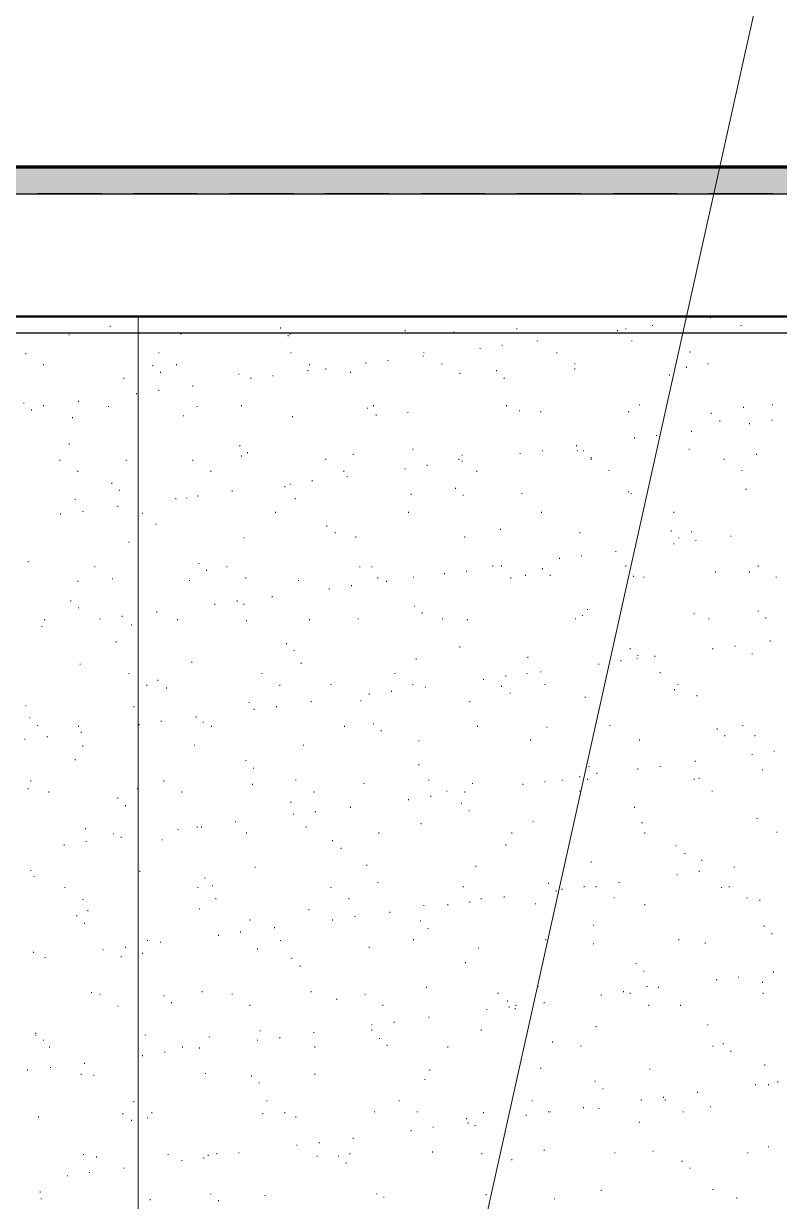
# Model space of a CAD drawing. Header units: inches. Extents: x 5 to 516, y -193 to 129.
# Drawn here: x 34.68 to 37.635, y -83.428 to -78.825 of the extents above; entities that cross this region are included whole.
import ezdxf

# ---------------------------------------------------------------- set-up
doc = ezdxf.new("R2010")
doc.units = ezdxf.units.IN
doc.header["$MEASUREMENT"] = 0
for name, color, linetype in [('Highlight', 210, 'Continuous'), ('PDF4_Geometry', 7, 'Continuous'), ('PDF4_Solid Fills', 7, 'Continuous')]:
    doc.layers.add(name, color=color, linetype=linetype)

msp = doc.modelspace()

# ---------------------------------------------------------------- hatches: boundary and pattern name
at = {"layer": 'PDF4_Solid Fills', "true_color": 0xb3b3b3, "transparency": 33554559}
msp.add_hatch(color=253, dxfattribs=at).paths.add_polyline_path([(33.2754117, -79.489649), (78.6554168, -79.489649), (78.6554168, -79.3863156), (28.0920888, -79.3863156), (28.0920888, -79.489649)])

# ---------------------------------------------------------------- linework, layer by layer
at = {"layer": 'Highlight'}
for p, q in [((23.3387434, -79.4896516), (137.6392915, -79.4896516)), ((23.3387518, -80.0329832), (138.0451299, -80.0329832))]:
    msp.add_line(p, q, dxfattribs=at)
at = {"layer": 'PDF4_Geometry', "lineweight": 15}
for points in [[(35.7020883, -87.0263173), (38.0087552, -76.6596495), (38.6754219, -76.6596495)], [(35.1287511, -87.9496505), (35.1287511, -79.9696499)], [(37.1387573, -80.0063154), (37.1387573, -80.0029821)], [(37.3654241, -79.9763154), (37.3654241, -79.9729821)], [(37.485424, -80.0063154), (37.485424, -80.0029821)], [(34.8587571, -80.0429821), (34.8587571, -80.0396488)], [(35.0187571, -80.0096488), (35.0187571, -80.0063154)], [(35.2954237, -80.0396488), (35.2954237, -80.0363154)], [(35.6854238, -80.0163154), (35.6854238, -80.0129821)], [(35.7154239, -80.0463154), (35.7154239, -80.0429821)], [(35.7220905, -80.0396488), (35.7220905, -80.0363154)], [(36.1720904, -80.0263154), (36.1720904, -80.0229821)], [(36.3620905, -80.0329821), (36.3620905, -80.0296488)], [(36.6087572, -80.0196488), (36.6087572, -80.0163154)], [(36.9154239, -80.0363154), (36.9154239, -80.0329821)], [(37.0020906, -80.0263154), (37.0020906, -80.0229821)], [(37.0287573, -80.0363154), (37.0287573, -80.0329821)], [(37.0354239, -80.0196488), (37.0354239, -80.0163154)], [(36.4654239, -80.0963154), (36.4654239, -80.0929821)], [(36.5520904, -80.0829821), (36.5520904, -80.0796488)], [(36.6887573, -80.0663154), (36.6887573, -80.0629821)], [(37.0587573, -80.0663154), (37.0587573, -80.0629821)], [(34.6887571, -80.1163154), (34.6887571, -80.1129821)], [(35.2087571, -80.1129821), (35.2087571, -80.1096488)], [(35.7254238, -80.1129821), (35.7254238, -80.1096488)], [(36.1054239, -80.1429821), (36.1054239, -80.1396488)], [(36.2420905, -80.1263154), (36.2420905, -80.1229821)], [(36.245424, -80.1129821), (36.245424, -80.1096488)], [(36.7654238, -80.1129821), (36.7654238, -80.1096488)], [(37.2854239, -80.1096488), (37.2854239, -80.1063154)], [(34.7587571, -80.1596488), (34.7587571, -80.1563154)], [(35.1854238, -80.1629821), (35.1854238, -80.1596488)], [(35.2154238, -80.1896488), (35.2154238, -80.1863154)], [(35.2787571, -80.1596488), (35.2787571, -80.1563154)], [(35.7920906, -80.1829821), (35.7920906, -80.1796488)], [(35.7987572, -80.1596488), (35.7987572, -80.1563154)], [(35.8620905, -80.1763154), (35.8620905, -80.1729821)], [(35.9587573, -80.1896488), (35.9587573, -80.1863154)], [(36.0187572, -80.1529821), (36.0187572, -80.1496488)], [(36.3154239, -80.1563154), (36.3154239, -80.1529821)], [(36.3854238, -80.1929821), (36.3854238, -80.1896488)], [(36.5287572, -80.1829821), (36.5287572, -80.1796488)], [(36.835424, -80.1563154), (36.835424, -80.1529821)], [(36.835424, -80.1763154), (36.835424, -80.1729821)], [(37.2720907, -80.1696488), (37.2720907, -80.1663154)], [(37.355424, -80.1563154), (37.355424, -80.1529821)], [(35.0720905, -80.2129821), (35.0720905, -80.2096488)], [(35.5220904, -80.1963154), (35.5220904, -80.1929821)], [(35.5687571, -80.2129821), (35.5687571, -80.2096488)], [(35.6554239, -80.2029821), (35.6554239, -80.1996488)], [(36.5587573, -80.2129821), (36.5587573, -80.2096488)], [(37.2054239, -80.1996488), (37.2054239, -80.1963154)], [(35.1220904, -80.2729821), (35.1220904, -80.2696488)], [(35.2087571, -80.2596488), (35.2087571, -80.2563154)], [(35.3420905, -80.2429821), (35.3420905, -80.2396488)], [(34.6820904, -80.3096488), (34.6820904, -80.3063154)], [(34.7587571, -80.3196488), (34.7587571, -80.3163154)], [(34.8954238, -80.3029821), (34.8954238, -80.2996488)], [(35.0120905, -80.3229821), (35.0120905, -80.3196488)], [(35.3587572, -80.3229821), (35.3587572, -80.3196488)], [(35.5320905, -80.3196488), (35.5320905, -80.3163154)], [(36.0254238, -80.3296488), (36.0254238, -80.3263154)], [(36.0487572, -80.3196488), (36.0487572, -80.3163154)], [(36.5687573, -80.3196488), (36.5687573, -80.3163154)], [(37.0887572, -80.3163154), (37.0887572, -80.3129821)], [(37.4954241, -80.3263154), (37.4954241, -80.3229821)], [(37.6087572, -80.3163154), (37.6087572, -80.3129821)], [(34.7120904, -80.3363154), (34.7120904, -80.3329821)], [(34.8720904, -80.3663154), (34.8720904, -80.3629821)], [(35.3054238, -80.3596488), (35.3054238, -80.3563154)], [(35.7320905, -80.3629821), (35.7320905, -80.3596488)], [(36.0587572, -80.3563154), (36.0587572, -80.3529821)], [(36.1820904, -80.3463154), (36.1820904, -80.3429821)], [(36.6187572, -80.3396488), (36.6187572, -80.3363154)], [(36.7020905, -80.3429821), (36.7020905, -80.3396488)], [(37.0454239, -80.3429821), (37.0454239, -80.3396488)], [(37.3687572, -80.3496488), (37.3687572, -80.3463154)], [(37.605424, -80.3763154), (37.605424, -80.3729821)], [(37.2920907, -80.4196488), (37.2920907, -80.4163155)], [(37.4020907, -80.3796488), (37.4020907, -80.3763154)], [(37.5187573, -80.3896488), (37.5187573, -80.3863154)], [(37.0687573, -80.4463155), (37.0687573, -80.4429821)], [(37.1554239, -80.4363155), (37.1554239, -80.4329821)], [(34.8587571, -80.4696488), (34.8587571, -80.4663155)], [(35.5254239, -80.4763155), (35.5254239, -80.4729821)], [(35.5554238, -80.5029821), (35.5554238, -80.4996488)], [(35.9687571, -80.5096488), (35.9687571, -80.5063155)], [(36.2020905, -80.4896488), (36.2020905, -80.4863155)], [(36.3954238, -80.5129821), (36.3954238, -80.5096488)], [(36.6220906, -80.5063155), (36.6220906, -80.5029821)], [(36.7087573, -80.4963155), (36.7087573, -80.4929821)], [(36.8420906, -80.4763155), (36.8420906, -80.4729821)], [(36.845424, -80.4963155), (36.845424, -80.4929821)], [(36.8687572, -80.4963155), (36.8687572, -80.4929821)], [(37.2820907, -80.4896488), (37.2820907, -80.4863155)], [(37.5454239, -80.5096488), (37.5454239, -80.5063155)], [(34.8220904, -80.5329821), (34.8220904, -80.5296488)], [(35.0820904, -80.5329821), (35.0820904, -80.5296488)], [(35.3420905, -80.5329821), (35.3420905, -80.5296488)], [(35.5320905, -80.5163155), (35.5320905, -80.5129821)], [(35.8620905, -80.5296488), (35.8620905, -80.5263155)], [(36.2587572, -80.5529821), (36.2587572, -80.5496488)], [(36.3820906, -80.5296488), (36.3820906, -80.5263155)], [(36.3954238, -80.5363155), (36.3954238, -80.5329821)], [(36.8987572, -80.5229821), (36.8987572, -80.5196488)], [(36.8987572, -80.5296488), (36.8987572, -80.5263155)], [(37.4187573, -80.5296488), (37.4187573, -80.5263155)], [(34.8920904, -80.5763155), (34.8920904, -80.5729821)], [(35.4120905, -80.5763155), (35.4120905, -80.5729821)], [(35.9320904, -80.5763155), (35.9320904, -80.5729821)], [(35.9454238, -80.5963155), (35.9454238, -80.5929821)], [(36.1720904, -80.5663155), (36.1720904, -80.5629821)], [(36.4520905, -80.5763155), (36.4520905, -80.5729821)], [(36.9687571, -80.5729821), (36.9687571, -80.5696488)], [(37.4887572, -80.5729821), (37.4887572, -80.5696488)], [(35.0254238, -80.6229821), (35.0254238, -80.6196488)], [(35.0554238, -80.6496488), (35.0554238, -80.6463155)], [(35.4954238, -80.6529821), (35.4954238, -80.6496488)], [(35.7020904, -80.6363155), (35.7020904, -80.6329821)], [(35.7220905, -80.6263155), (35.7220905, -80.6229821)], [(35.8087572, -80.6129821), (35.8087572, -80.6096488)], [(36.3687572, -80.6429821), (36.3687572, -80.6396488)], [(37.5054239, -80.6463155), (37.5054239, -80.6429821)], [(34.8820905, -80.6863155), (34.8820905, -80.6829821)], [(35.2754238, -80.6829821), (35.2754238, -80.6796488)], [(35.3187571, -80.6796488), (35.3187571, -80.6763155)], [(35.3620905, -80.6729821), (35.3620905, -80.6696488)], [(35.7420905, -80.6829821), (35.7420905, -80.6796488)], [(36.1954239, -80.6663155), (36.1954239, -80.6629821)], [(36.3987572, -80.6696488), (36.3987572, -80.6663155)], [(36.6287572, -80.6629821), (36.6287572, -80.6596488)], [(37.0454239, -80.6563155), (37.0454239, -80.6529821)], [(37.0554239, -80.6629821), (37.0554239, -80.6596488)], [(34.8254237, -80.7429821), (34.8254237, -80.7396488)], [(34.9120904, -80.7329821), (34.9120904, -80.7296488)], [(35.0487572, -80.7129821), (35.0487572, -80.7096488)], [(35.1454238, -80.7396488), (35.1454238, -80.7363155)], [(35.6654238, -80.7363155), (35.6654238, -80.7329821)], [(36.1854239, -80.7363155), (36.1854239, -80.7329821)], [(36.7054239, -80.7363155), (36.7054239, -80.7329821)], [(37.2220906, -80.7363155), (37.2220906, -80.7329821)], [(35.1987571, -80.7829821), (35.1987571, -80.7796488)], [(35.8654239, -80.7896488), (35.8654239, -80.7863155)], [(35.5420905, -80.8363155), (35.5420905, -80.8329822)], [(35.8987572, -80.8163155), (35.8987572, -80.8129821)], [(35.9787571, -80.8329822), (35.9787571, -80.8296488)], [(36.4054238, -80.8329822), (36.4054238, -80.8296488)], [(36.5454238, -80.8029821), (36.5454238, -80.7996488)], [(36.855424, -80.8163155), (36.855424, -80.8129821)], [(37.2120906, -80.8096488), (37.2120906, -80.8063155)], [(37.2420906, -80.8363155), (37.2420906, -80.8329822)], [(37.2920907, -80.8129821), (37.2920907, -80.8096488)], [(37.445424, -80.8296488), (37.445424, -80.8263155)], [(35.0920904, -80.8529822), (35.0920904, -80.8496488)], [(37.2220906, -80.8596488), (37.2220906, -80.8563155)], [(37.3087573, -80.8463155), (37.3087573, -80.8429822)], [(34.6987571, -80.9296488), (34.6987571, -80.9263155)], [(36.7754238, -80.9163155), (36.7754238, -80.9129822)], [(36.8620906, -80.9063155), (36.8620906, -80.9029822)], [(36.995424, -80.8896488), (36.995424, -80.8863155)], [(34.9587571, -80.9496488), (34.9587571, -80.9463155)], [(35.3654238, -80.9363155), (35.3654238, -80.9329822)], [(35.3954239, -80.9629822), (35.3954239, -80.9596489)], [(35.4754237, -80.9496488), (35.4754237, -80.9463155)], [(35.995424, -80.9496488), (35.995424, -80.9463155)], [(36.0420906, -80.9496488), (36.0420906, -80.9463155)], [(36.4120907, -80.9663155), (36.4120907, -80.9629822)], [(36.5154238, -80.9463155), (36.5154238, -80.9429822)], [(36.5487573, -80.9463155), (36.5487573, -80.9429822)], [(36.7087573, -80.9563154), (36.7087573, -80.9529822)], [(37.0354239, -80.9463155), (37.0354239, -80.9429822)], [(37.3854238, -80.9696488), (37.3854238, -80.9663155)], [(37.5187573, -80.9696488), (37.5187573, -80.9663155)], [(37.5520907, -80.9463155), (37.5520907, -80.9429822)], [(34.8920904, -81.0063156), (34.8920904, -81.0029822)], [(35.0287571, -80.9963156), (35.0287571, -80.9929821)], [(35.3287571, -81.0029822), (35.3287571, -80.9996488)], [(35.5487572, -80.9929821), (35.5487572, -80.9896488)], [(35.7554238, -81.0029822), (35.7554238, -80.9996488)], [(36.0654238, -80.9929821), (36.0654238, -80.9896488)], [(36.0987571, -81.0063156), (36.0987571, -81.0029822)], [(36.2054239, -80.9896488), (36.2054239, -80.9863155)], [(36.3254239, -80.9763155), (36.3254239, -80.9729822)], [(36.5854239, -80.9929821), (36.5854239, -80.9896488)], [(36.6420906, -80.9829822), (36.6420906, -80.9796488)], [(36.7387572, -80.9829822), (36.7387572, -80.9796488)], [(37.0654239, -80.9863155), (37.0654239, -80.9829822)], [(37.105424, -80.9896488), (37.105424, -80.9863155)], [(37.6220905, -80.9896488), (37.6220905, -80.9863155)], [(35.6520904, -81.0663156), (35.6520904, -81.0629821)], [(35.8754239, -81.0363155), (35.8754239, -81.0329822)], [(35.9620905, -81.0229822), (35.9620905, -81.0196489)], [(34.8654238, -81.0829822), (34.8654238, -81.0796489)], [(34.8954238, -81.1096488), (34.8954238, -81.1063155)], [(35.4287572, -81.0963155), (35.4287572, -81.0929822)], [(35.5154238, -81.0829822), (35.5154238, -81.0796489)], [(35.5420905, -81.0963155), (35.5420905, -81.0929822)], [(36.2087573, -81.1029822), (36.2087573, -81.0996488)], [(34.7620904, -81.1563155), (34.7620904, -81.1529822)], [(34.9787572, -81.1529822), (34.9787572, -81.1496489)], [(35.0654238, -81.1429822), (35.0654238, -81.1396489)], [(35.2020904, -81.1263156), (35.2020904, -81.1229821)], [(35.2820905, -81.1563155), (35.2820905, -81.1529822)], [(35.5520905, -81.1596488), (35.5520905, -81.1563155)], [(35.7987572, -81.1563155), (35.7987572, -81.1529822)], [(35.9887571, -81.1529822), (35.9887571, -81.1496489)], [(36.2387571, -81.1296488), (36.2387571, -81.1263156)], [(36.3187573, -81.1529822), (36.3187573, -81.1496489)], [(36.4154238, -81.1563155), (36.4154238, -81.1529822)], [(36.8387571, -81.1529822), (36.8387571, -81.1496489)], [(36.865424, -81.1396489), (36.865424, -81.1363155)], [(36.8854238, -81.1163155), (36.8854238, -81.1129821)], [(37.3020905, -81.1329822), (37.3020905, -81.1296488)], [(37.3587572, -81.1529822), (37.3587572, -81.1496489)], [(37.5520907, -81.1229821), (37.5520907, -81.1196488)], [(37.5820908, -81.1496489), (37.5820908, -81.1463155)], [(34.7520904, -81.1829821), (34.7520904, -81.1796488)], [(35.1020904, -81.1763155), (35.1020904, -81.1729822)], [(35.0420904, -81.2429821), (35.0420904, -81.2396488)], [(35.7087572, -81.2496489), (35.7087572, -81.2463156)], [(37.5987572, -81.2396488), (37.5987572, -81.2363155)], [(35.7387572, -81.2763155), (35.7387572, -81.2729822)], [(36.3854238, -81.2629822), (36.3854238, -81.2596489)], [(37.0520905, -81.2696489), (37.0520905, -81.2663155)], [(37.0820905, -81.2963155), (37.0820905, -81.2929822)], [(37.3754241, -81.2696489), (37.3754241, -81.2663155)], [(37.4620906, -81.2596489), (37.4620906, -81.2563156)], [(37.5287573, -81.2896488), (37.5287573, -81.2863155)], [(34.9020904, -81.3296489), (34.9020904, -81.3263155)], [(35.3387571, -81.3229822), (35.3387571, -81.3196489)], [(35.7654237, -81.3263155), (35.7654237, -81.3229822)], [(36.2154239, -81.3096489), (36.2154239, -81.3063156)], [(36.6520906, -81.3029821), (36.6520906, -81.2996489)], [(36.9287573, -81.3296489), (36.9287573, -81.3263155)], [(37.0154238, -81.3163156), (37.0154238, -81.3129821)], [(37.0787574, -81.3063156), (37.0787574, -81.3029821)], [(37.1487573, -81.2996489), (37.1487573, -81.2963155)], [(35.0920904, -81.3663155), (35.0920904, -81.3629821)], [(35.6120905, -81.3663155), (35.6120905, -81.3629821)], [(36.1320906, -81.3663155), (36.1320906, -81.3629821)], [(36.4787572, -81.3896489), (36.4787572, -81.3863155)], [(36.5654239, -81.3763156), (36.5654239, -81.3729821)], [(36.6487572, -81.3663155), (36.6487572, -81.3629821)], [(36.7020905, -81.3596489), (36.7020905, -81.3563155)], [(37.1687573, -81.3629821), (37.1687573, -81.3596489)], [(35.1620904, -81.4129823), (35.1620904, -81.4096488)], [(35.2054238, -81.3929822), (35.2054238, -81.3896489)], [(35.2387572, -81.4229823), (35.2387572, -81.4196489)], [(35.6820905, -81.4129823), (35.6820905, -81.4096488)], [(35.8820906, -81.4096488), (35.8820906, -81.4063155)], [(36.2020905, -81.4096488), (36.2020905, -81.4063155)], [(36.2520906, -81.4196489), (36.2520906, -81.4163155)], [(36.5487573, -81.4163155), (36.5487573, -81.4129823)], [(36.7187571, -81.4096488), (36.7187571, -81.4063155)], [(37.225424, -81.4296489), (37.225424, -81.4263155)], [(37.2387572, -81.4096488), (37.2387572, -81.4063155)], [(35.5620905, -81.4796488), (35.5620905, -81.4763155)], [(35.8054238, -81.4763155), (35.8054238, -81.4729823)], [(35.9987571, -81.4729823), (35.9987571, -81.4696488)], [(36.0320906, -81.4463155), (36.0320906, -81.4429822)], [(36.1187571, -81.4363156), (36.1187571, -81.4329821)], [(36.4254239, -81.4763155), (36.4254239, -81.4729823)], [(36.5820905, -81.4429822), (36.5820905, -81.4396489)], [(36.875424, -81.4596489), (36.875424, -81.4563155)], [(37.3120906, -81.4529822), (37.3120906, -81.4496489)], [(34.6887571, -81.4929821), (34.6887571, -81.4896489)], [(35.1120904, -81.4963156), (35.1120904, -81.4929821)], [(35.5820904, -81.5063156), (35.5820904, -81.5029822)], [(35.6687572, -81.4963156), (35.6687572, -81.4929821)], [(34.7054237, -81.5396488), (34.7054237, -81.5363155)], [(34.7354237, -81.5696489), (34.7354237, -81.5663156)], [(34.8954238, -81.5729822), (34.8954238, -81.5696489)], [(35.1320905, -81.5663156), (35.1320905, -81.5629822)], [(35.2187571, -81.5529822), (35.2187571, -81.5496489)], [(35.3554237, -81.5363155), (35.3554237, -81.5329822)], [(35.3820905, -81.5563156), (35.3820905, -81.5529822)], [(35.4154237, -81.5729822), (35.4154237, -81.5696489)], [(35.9354238, -81.5729822), (35.9354238, -81.5696489)], [(36.0487572, -81.5629822), (36.0487572, -81.5596489)], [(36.4554239, -81.5729822), (36.4554239, -81.5696489)], [(36.9720906, -81.5696489), (36.9720906, -81.5663156)], [(37.4920906, -81.5696489), (37.4920906, -81.5663156)], [(34.7720904, -81.6129822), (34.7720904, -81.6096489)], [(34.9054238, -81.5963155), (34.9054238, -81.5929822)], [(36.0787573, -81.5896489), (36.0787573, -81.5863155)], [(36.725424, -81.5763155), (36.725424, -81.5729822)], [(37.3920907, -81.5829822), (37.3920907, -81.5796489)], [(37.4220905, -81.6096489), (37.4220905, -81.6063155)], [(37.5387571, -81.6096489), (37.5387571, -81.6063155)], [(34.6854237, -81.6229822), (34.6854237, -81.6196489)], [(34.9120904, -81.6496489), (34.9120904, -81.6463155)], [(35.3487571, -81.6463155), (35.3487571, -81.6429822)], [(35.7754238, -81.6463155), (35.7754238, -81.6429822)], [(36.2254239, -81.6296489), (36.2254239, -81.6263156)], [(36.6620907, -81.6263156), (36.6620907, -81.6229822)], [(37.0887572, -81.6263156), (37.0887572, -81.6229822)], [(34.8820905, -81.7029822), (34.8820905, -81.6996489)], [(35.5487572, -81.7063155), (35.5487572, -81.7029822)], [(37.3054239, -81.7096489), (37.3054239, -81.7063155)], [(37.5287573, -81.6829822), (37.5287573, -81.6796489)], [(37.6154241, -81.6696489), (37.6154241, -81.6663156)], [(35.5787571, -81.7363156), (35.5787571, -81.7329823)], [(36.2254239, -81.7229823), (36.2254239, -81.7196488)], [(36.8920906, -81.7296488), (36.8920906, -81.7263156)], [(36.9220905, -81.7563156), (36.9220905, -81.7529822)], [(37.0820905, -81.7396489), (37.0820905, -81.7363156)], [(37.1687573, -81.7296488), (37.1687573, -81.7263156)], [(37.5687572, -81.7429822), (37.5687572, -81.7396489)], [(34.7087571, -81.7863156), (34.7087571, -81.7829822)], [(35.2287572, -81.7863156), (35.2287572, -81.7829822)], [(35.5754238, -81.7996489), (35.5754238, -81.7963156)], [(35.7454238, -81.7829822), (35.7454238, -81.7796488)], [(36.0120906, -81.7963156), (36.0120906, -81.7929823)], [(36.2654238, -81.7829822), (36.2654238, -81.7796488)], [(36.4354239, -81.7963156), (36.4354239, -81.7929823)], [(36.6320906, -81.7996489), (36.6320906, -81.7963156)], [(36.7187571, -81.7896488), (36.7187571, -81.7863156)], [(36.7854239, -81.7829822), (36.7854239, -81.7796488)], [(36.855424, -81.7696489), (36.855424, -81.7663155)], [(36.8854238, -81.7796488), (36.8854238, -81.7763156)], [(37.3020905, -81.7796488), (37.3020905, -81.7763156)], [(37.3220906, -81.7763156), (37.3220906, -81.7729822)], [(34.6987571, -81.8163156), (34.6987571, -81.8129822)], [(34.7787571, -81.829649), (34.7787571, -81.8263155)], [(35.1254238, -81.8163156), (35.1254238, -81.8129822)], [(35.2987572, -81.829649), (35.2987572, -81.8263155)], [(35.8154238, -81.829649), (35.8154238, -81.8263155)], [(36.2720906, -81.8463156), (36.2720906, -81.8429821)], [(36.3354239, -81.8263155), (36.3354239, -81.8229822)], [(36.4054238, -81.829649), (36.4054238, -81.8263155)], [(36.855424, -81.8263155), (36.855424, -81.8229822)], [(37.3720906, -81.8263155), (37.3720906, -81.8229822)], [(35.0487572, -81.8529822), (35.0487572, -81.849649)], [(35.0787571, -81.8829822), (35.0787571, -81.8796488)], [(35.7254238, -81.869649), (35.7254238, -81.8663156)], [(35.9587573, -81.8896488), (35.9587573, -81.8863156)], [(36.1854239, -81.859649), (36.1854239, -81.8563156)], [(36.3920906, -81.8729822), (36.3920906, -81.869649)], [(37.0687573, -81.8896488), (37.0687573, -81.8863156)], [(35.7354238, -81.9163155), (35.7354238, -81.9129823)], [(35.8220904, -81.9063157), (35.8220904, -81.9029822)], [(36.4220904, -81.9029822), (36.4220904, -81.8996488)], [(37.5487571, -81.9329823), (37.5487571, -81.9296489)], [(34.9220904, -81.9729822), (34.9220904, -81.969649)], [(35.2854237, -81.9763156), (35.2854237, -81.9729822)], [(35.3587572, -81.9663156), (35.3587572, -81.9629821)], [(35.3754238, -81.9663156), (35.3754238, -81.9629821)], [(35.5087571, -81.9463155), (35.5087571, -81.9429824)], [(35.7854238, -81.9663156), (35.7854238, -81.9629821)], [(36.2354239, -81.9529824), (36.2354239, -81.9496489)], [(36.6720905, -81.9463155), (36.6720905, -81.9429824)], [(37.0987572, -81.9496489), (37.0987572, -81.9463155)], [(37.6254241, -81.9863156), (37.6254241, -81.9829822)], [(34.9254238, -82.0229822), (34.9254238, -82.0196489)], [(35.0320904, -81.9929822), (35.0320904, -81.989649)], [(35.0620905, -82.0063156), (35.0620905, -82.0029822)], [(35.2220904, -82.0163156), (35.2220904, -82.0129822)], [(35.5520905, -81.989649), (35.5520905, -81.9863156)], [(35.8887572, -82.0196489), (35.8887572, -82.0163156)], [(36.0687572, -81.989649), (36.0687572, -81.9863156)], [(36.5887571, -81.989649), (36.5887571, -81.9863156)], [(37.1087572, -81.989649), (37.1087572, -81.9863156)], [(34.8387571, -82.0363157), (34.8387571, -82.0329822)], [(35.9220904, -82.0496489), (35.9220904, -82.0463155)], [(36.5654239, -82.0363157), (36.5654239, -82.0329822)], [(37.2320906, -82.0396489), (37.2320906, -82.0363157)], [(37.2654238, -82.0696489), (37.2654238, -82.0663155)], [(35.5854239, -82.1229822), (35.5854239, -82.119649)], [(36.0220906, -82.1163156), (36.0220906, -82.1129822)], [(36.4487573, -82.119649), (36.4487573, -82.1163156)], [(36.8987572, -82.1029822), (36.8987572, -82.099649)], [(37.3320906, -82.0963156), (37.3320906, -82.0929821)], [(37.4587574, -82.1229822), (37.4587574, -82.119649)], [(34.7087571, -82.1363156), (34.7087571, -82.1329823)], [(34.7220904, -82.1596489), (34.7220904, -82.1563157)], [(35.1354238, -82.1396489), (35.1354238, -82.1363156)], [(35.3887571, -82.1663155), (35.3887571, -82.1629823)], [(37.235424, -82.1529823), (37.235424, -82.1496489)], [(37.3220906, -82.1396489), (37.3220906, -82.1363156)], [(34.8420904, -82.2029824), (34.8420904, -82.1996489)], [(35.3620905, -82.2029824), (35.3620905, -82.1996489)], [(35.4187572, -82.1963155), (35.4187572, -82.1929824)], [(35.8820906, -82.2029824), (35.8820906, -82.1996489)], [(36.0654238, -82.1829823), (36.0654238, -82.1796489)], [(36.3987572, -82.1996489), (36.3987572, -82.1963155)], [(36.7320906, -82.1863155), (36.7320906, -82.1829823)], [(36.7620906, -82.2163156), (36.7620906, -82.2129821)], [(36.7854239, -82.209649), (36.7854239, -82.2063155)], [(36.8720906, -82.1996489), (36.8720906, -82.1963155)], [(36.9187573, -82.1996489), (36.9187573, -82.1963155)], [(37.0087573, -82.1829823), (37.0087573, -82.1796489)], [(37.4087573, -82.2029824), (37.4087573, -82.1996489)], [(37.4387573, -82.1996489), (37.4387573, -82.1963155)], [(34.9120904, -82.2496488), (34.9120904, -82.2463157)], [(35.4320905, -82.2463157), (35.4320905, -82.2429822)], [(35.9520905, -82.2463157), (35.9520905, -82.2429822)], [(36.4254239, -82.2596488), (36.4254239, -82.2563157)], [(36.4687571, -82.2463157), (36.4687571, -82.2429822)], [(36.5587573, -82.239649), (36.5587573, -82.2363156)], [(36.9887572, -82.2429822), (36.9887572, -82.239649)], [(37.5087573, -82.2429822), (37.5087573, -82.239649)], [(37.5587571, -82.2529823), (37.5587571, -82.2496488)], [(34.9320904, -82.2929823), (34.9320904, -82.2896489)], [(35.3687571, -82.2863157), (35.3687571, -82.2829823)], [(35.7954238, -82.2896489), (35.7954238, -82.2863157)], [(36.1120905, -82.2996489), (36.1120905, -82.2963155)], [(36.245424, -82.2729823), (36.245424, -82.2696489)], [(36.3387571, -82.2696489), (36.3387571, -82.2663157)], [(36.6820905, -82.2663157), (36.6820905, -82.2629823)], [(37.1087572, -82.2696489), (37.1087572, -82.2663157)], [(34.8887571, -82.3129823), (34.8887571, -82.3096489)], [(34.9187571, -82.3429822), (34.9187571, -82.339649)], [(35.5654238, -82.329649), (35.5654238, -82.3263155)], [(35.8887572, -82.329649), (35.8887572, -82.3263155)], [(35.9754239, -82.3163155), (35.9754239, -82.3129823)], [(36.2320905, -82.3329822), (36.2320905, -82.329649)], [(36.9087572, -82.349649), (36.9087572, -82.3463156)], [(37.575424, -82.3529822), (37.575424, -82.349649)], [(35.4420905, -82.3896489), (35.4420905, -82.3863157)], [(35.5287571, -82.3763157), (35.5287571, -82.3729822)], [(35.6620905, -82.3596491), (35.6620905, -82.3563156)], [(36.2620906, -82.3629822), (36.2620906, -82.3596491)], [(37.605424, -82.3829823), (37.605424, -82.3796488)], [(34.9920904, -82.4463156), (34.9920904, -82.4429824)], [(35.0787571, -82.4363156), (35.0787571, -82.4329823)], [(35.1654237, -82.4096489), (35.1654237, -82.4063157)], [(35.2154238, -82.4163155), (35.2154238, -82.4129823)], [(35.5954239, -82.4429824), (35.5954239, -82.4396489)], [(35.6854238, -82.4096489), (35.6854238, -82.4063157)], [(36.0320906, -82.4363156), (36.0320906, -82.4329823)], [(36.2054239, -82.4063157), (36.2054239, -82.4029823)], [(36.4587573, -82.4396489), (36.4587573, -82.4363156)], [(36.7220906, -82.4063157), (36.7220906, -82.4029823)], [(36.9087572, -82.4229823), (36.9087572, -82.4196489)], [(37.2420906, -82.4063157), (37.2420906, -82.4029823)], [(37.345424, -82.4196489), (37.345424, -82.4163155)], [(34.7187571, -82.4563156), (34.7187571, -82.4529824)], [(34.7654237, -82.4763156), (34.7654237, -82.4729822)], [(35.0620905, -82.4729822), (35.0620905, -82.469649)], [(35.1454238, -82.459649), (35.1454238, -82.4563156)], [(35.7287572, -82.479649), (35.7287572, -82.4763156)], [(35.7620905, -82.5096488), (35.7620905, -82.5063157)], [(36.4087572, -82.4963157), (36.4087572, -82.4929822)], [(37.0754239, -82.4996488), (37.0754239, -82.4963157)], [(37.105424, -82.5296489), (37.105424, -82.5263157)], [(37.6120904, -82.5329823), (37.6120904, -82.5296489)], [(37.3887573, -82.5629823), (37.3887573, -82.559649)], [(37.475424, -82.5529823), (37.475424, -82.549649)], [(37.5687572, -82.5729824), (37.5687572, -82.569649)], [(34.9454238, -82.6129822), (34.9454238, -82.6096491)], [(34.9787572, -82.6196491), (34.9787572, -82.6163156)], [(35.2287572, -82.6263157), (35.2287572, -82.6229822)], [(35.3787571, -82.6096491), (35.3787571, -82.6063156)], [(35.4954238, -82.6196491), (35.4954238, -82.6163156)], [(35.8054238, -82.6096491), (35.8054238, -82.6063156)], [(36.0154237, -82.6196491), (36.0154237, -82.6163156)], [(36.2554238, -82.5929822), (36.2554238, -82.589649)], [(36.5354238, -82.6163156), (36.5354238, -82.6129822)], [(36.6920905, -82.589649), (36.6920905, -82.5863156)], [(36.9387573, -82.6229822), (36.9387573, -82.6196491)], [(37.0254239, -82.6096491), (37.0254239, -82.6063156)], [(37.0520905, -82.6163156), (37.0520905, -82.6129822)], [(37.1187572, -82.589649), (37.1187572, -82.5863156)], [(37.1620907, -82.5929822), (37.1620907, -82.589649)], [(37.5720908, -82.6163156), (37.5720908, -82.6129822)], [(35.0487572, -82.6663155), (35.0487572, -82.6629824)], [(35.2587571, -82.6529823), (35.2587571, -82.6496489)], [(35.5654238, -82.6629824), (35.5654238, -82.6596489)], [(35.9054238, -82.6396489), (35.9054238, -82.6363157)], [(36.0854239, -82.6629824), (36.0854239, -82.6596489)], [(36.5720905, -82.6463157), (36.5720905, -82.6429823)], [(36.5787573, -82.669649), (36.5787573, -82.6663155)], [(36.6020906, -82.6763155), (36.6020906, -82.6729824)], [(36.6054239, -82.6629824), (36.6054239, -82.6596489)], [(36.715424, -82.6529823), (36.715424, -82.6496489)], [(37.125424, -82.6629824), (37.125424, -82.6596489)], [(37.2487572, -82.6629824), (37.2487572, -82.6596489)], [(36.2654238, -82.709649), (36.2654238, -82.7063156)], [(36.4920905, -82.679649), (36.4920905, -82.6763155)], [(35.6054238, -82.7629823), (35.6054238, -82.7596489)], [(35.8154238, -82.7696489), (35.8154238, -82.7663157)], [(36.0420906, -82.7396491), (36.0420906, -82.7363156)], [(36.0420906, -82.7596489), (36.0420906, -82.7563157)], [(36.1287571, -82.729649), (36.1287571, -82.7263156)], [(36.4687571, -82.7596489), (36.4687571, -82.7563157)], [(36.9187573, -82.7463157), (36.9187573, -82.7429822)], [(37.355424, -82.7396491), (37.355424, -82.7363156)], [(34.7287571, -82.7729823), (34.7287571, -82.7696489)], [(34.7287571, -82.7796489), (34.7287571, -82.7763158)], [(34.7587571, -82.799649), (34.7587571, -82.7963155)], [(35.1554238, -82.7796489), (35.1554238, -82.7763158)], [(35.4054239, -82.7863158), (35.4054239, -82.7829823)], [(35.5954239, -82.799649), (35.5954239, -82.7963155)], [(35.6820905, -82.7896489), (35.6820905, -82.7863158)], [(36.0720905, -82.7929824), (36.0720905, -82.7896489)], [(36.7487572, -82.8063156), (36.7487572, -82.8029824)], [(37.4154239, -82.8129824), (37.4154239, -82.809649)], [(34.7820904, -82.8263156), (34.7820904, -82.8229824)], [(35.1454238, -82.8596491), (35.1454238, -82.8563156)], [(35.2320904, -82.8463156), (35.2320904, -82.8429822)], [(35.3020905, -82.8263156), (35.3020905, -82.8229824)], [(35.3687571, -82.829649), (35.3687571, -82.8263156)], [(35.8187572, -82.8263156), (35.8187572, -82.8229824)], [(36.1020905, -82.819649), (36.1020905, -82.8163156)], [(36.3387571, -82.8263156), (36.3387571, -82.8229824)], [(36.8587572, -82.8229824), (36.8587572, -82.819649)], [(37.3754241, -82.8229824), (37.3754241, -82.819649)], [(37.445424, -82.8429822), (37.445424, -82.839649)], [(34.7854237, -82.9063158), (34.7854237, -82.9029823)], [(34.9187571, -82.8896489), (34.9187571, -82.8863157)], [(37.5787572, -82.8963157), (37.5787572, -82.8929823)], [(34.6954237, -82.9163155), (34.6954237, -82.9129824)], [(34.9054238, -82.9329824), (34.9054238, -82.929649)], [(34.9554238, -82.9363156), (34.9554238, -82.9329824)], [(35.3920904, -82.929649), (35.3920904, -82.9263155)], [(35.5720905, -82.939649), (35.5720905, -82.9363156)], [(35.8187572, -82.9329824), (35.8187572, -82.929649)], [(36.2487571, -82.9529824), (36.2487571, -82.949649)], [(36.2687572, -82.9163155), (36.2687572, -82.9129824)], [(36.7020905, -82.9096489), (36.7020905, -82.9063158)], [(37.1287572, -82.9129824), (37.1287572, -82.9096489)], [(35.6020905, -82.9663157), (35.6020905, -82.9629822)], [(36.9154239, -82.959649), (36.9154239, -82.9563156)], [(36.9454239, -82.9896491), (36.9454239, -82.9863157)], [(37.5420907, -82.9729823), (37.5420907, -82.969649)], [(37.5920908, -82.9729823), (37.5920908, -82.969649)], [(37.6287573, -82.9629822), (37.6287573, -82.959649)], [(35.1120904, -83.0396489), (35.1120904, -83.0363158)], [(35.6320905, -83.0363158), (35.6320905, -83.0329823)], [(36.1487572, -83.0363158), (36.1487572, -83.0329823)], [(36.6687573, -83.0363158), (36.6687573, -83.0329823)], [(37.095424, -83.0329823), (37.095424, -83.0296489)], [(37.1820905, -83.0229823), (37.1820905, -83.0196489)], [(37.1887573, -83.0329823), (37.1887573, -83.0296489)], [(37.3154239, -83.0029823), (37.3154239, -82.9996489)], [(35.068757, -83.0863157), (35.068757, -83.0829822)], [(35.1820904, -83.0829822), (35.1820904, -83.0796491)], [(35.6154238, -83.0863157), (35.6154238, -83.0829822)], [(35.7020904, -83.0829822), (35.7020904, -83.0796491)], [(36.0520904, -83.0796491), (36.0520904, -83.0763156)], [(36.2187571, -83.0796491), (36.2187571, -83.0763156)], [(36.4787572, -83.0829822), (36.4787572, -83.0796491)], [(36.6454238, -83.0929822), (36.6454238, -83.0896491)], [(36.7320906, -83.0796491), (36.7320906, -83.0763156)], [(36.7387572, -83.0796491), (36.7387572, -83.0763156)], [(36.8687572, -83.0629824), (36.8687572, -83.059649)], [(36.9287573, -83.0663156), (36.9287573, -83.0629824)], [(37.2587573, -83.0796491), (37.2587573, -83.0763156)], [(37.3654241, -83.059649), (37.3654241, -83.0563156)], [(34.7387571, -83.0996491), (34.7387571, -83.0963157)], [(35.1020904, -83.1129823), (35.1020904, -83.1096491)], [(35.1654237, -83.1029823), (35.1654237, -83.0996491)], [(35.7454238, -83.0996491), (35.7454238, -83.0963157)], [(36.4120907, -83.1063157), (36.4120907, -83.1029823)], [(36.4187573, -83.1229823), (36.4187573, -83.1196491)], [(36.4454239, -83.1329823), (36.4454239, -83.1296489)], [(37.0887572, -83.1196491), (37.0887572, -83.1163157)], [(35.9687571, -83.1829824), (35.9687571, -83.179649)], [(36.1954239, -83.1529823), (36.1954239, -83.1496489)], [(36.2820906, -83.1396489), (36.2820906, -83.1363157)], [(35.7487571, -83.2096491), (35.7487571, -83.2063156)], [(35.8354239, -83.199649), (35.8354239, -83.1963156)], [(36.715424, -83.2296491), (36.715424, -83.2263157)], [(37.5920908, -83.2163157), (37.5920908, -83.2129822)], [(34.9154237, -83.2463157), (34.9154237, -83.2429823)], [(34.9654238, -83.2563157), (34.9654238, -83.2529823)], [(35.2454238, -83.2463157), (35.2454238, -83.2429823)], [(35.2987572, -83.269649), (35.2987572, -83.2663157)], [(35.3854238, -83.2596489), (35.3854238, -83.2563157)], [(35.4020904, -83.2496489), (35.4020904, -83.2463157)], [(35.4354238, -83.2429823), (35.4354238, -83.2396491)], [(35.5220904, -83.2396491), (35.5220904, -83.2363157)], [(35.8287573, -83.2529823), (35.8287573, -83.2496489)], [(35.9120906, -83.2529823), (35.9120906, -83.2496489)], [(35.9554238, -83.2429823), (35.9554238, -83.2396491)], [(36.2787572, -83.2363157), (36.2787572, -83.2329823)], [(36.4720905, -83.2429823), (36.4720905, -83.2396491)], [(36.5887571, -83.2663157), (36.5887571, -83.2629823)], [(36.9920906, -83.2396491), (36.9920906, -83.2363157)], [(37.1420907, -83.2329823), (37.1420907, -83.2296491)], [(37.2554238, -83.2729823), (37.2554238, -83.269649)], [(37.5120907, -83.2396491), (37.5120907, -83.2363157)], [(34.938757, -83.3163156), (34.938757, -83.3129824)], [(35.0720905, -83.299649), (35.0720905, -83.2963156)], [(35.9420904, -83.279649), (35.9420904, -83.2763158)], [(37.2854239, -83.299649), (37.2854239, -83.2963156)], [(34.8520904, -83.3296491), (34.8520904, -83.3263156)], [(34.7454237, -83.3929824), (34.7454237, -83.389649)], [(35.4120905, -83.399649), (35.4120905, -83.3963157)], [(35.6254238, -83.4063158), (35.6254238, -83.4029824)], [(36.0620905, -83.399649), (36.0620905, -83.3963157)], [(36.0887571, -83.4129824), (36.0887571, -83.409649)], [(36.4887572, -83.4029824), (36.4887572, -83.399649)], [(36.9387573, -83.3863157), (36.9387573, -83.3829824)], [(37.3754241, -83.3829824), (37.3754241, -83.3796489)], [(34.7487571, -83.419649), (34.7487571, -83.4163156)], [(35.1754238, -83.4229824), (35.1754238, -83.419649)], [(35.4420905, -83.4263156), (35.4420905, -83.4229824)], [(36.7554238, -83.419649), (36.7554238, -83.4163156)], [(37.4687572, -83.4163156), (37.4687572, -83.4129824)]]:
    msp.add_lwpolyline(points, dxfattribs=at)
at = {"layer": 'PDF4_Geometry', "lineweight": 70}
msp.add_lwpolyline([(134.6320923, -79.969649), (134.6320923, -79.3863156), (26.9620804, -79.3863156)], dxfattribs=at)
at = {"layer": 'PDF4_Geometry', "lineweight": 35}
for points in [[(34.7354134, -79.4896516), (34.9854135, -79.4896516)], [(35.1087452, -79.4896516), (35.3587452, -79.4896516)], [(35.4854135, -79.4896516), (35.7354135, -79.4896516)], [(35.8587452, -79.4896516), (36.1087452, -79.4896516)], [(36.2354136, -79.4896516), (36.4854136, -79.4896516)], [(36.6087521, -79.4896516), (36.8587521, -79.4896516)], [(36.9854136, -79.4896516), (37.2354136, -79.4896516)], [(37.3587521, -79.4896516), (37.6087522, -79.4896516)]]:
    msp.add_lwpolyline(points, dxfattribs=at)
at = {"layer": 'PDF4_Geometry', "lineweight": 50}
msp.add_lwpolyline([(134.6320923, -79.969649), (26.9620804, -79.969649)], dxfattribs=at)

doc.saveas('drawing.dxf')
